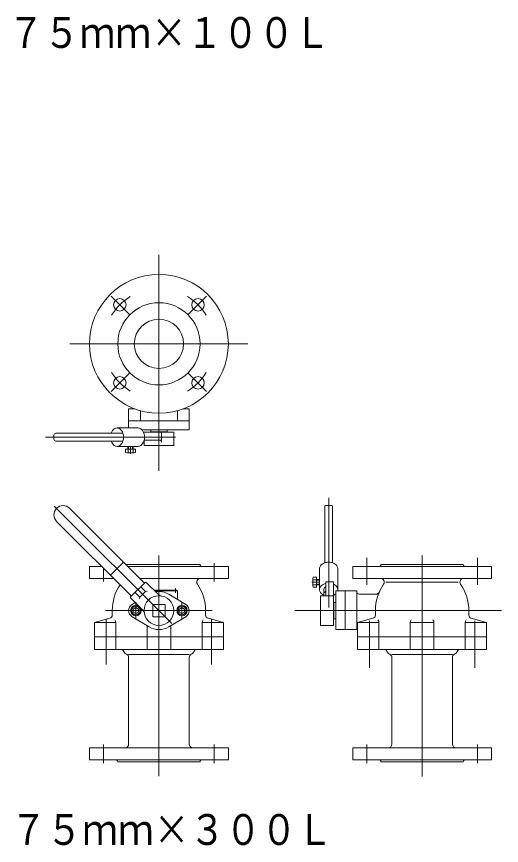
# Model space of a CAD drawing. Units: millimetres at full size, sheet at 1:20; details may follow other scales. Extents: x -5817 to 7940, y -3160 to 3160.
# Drawn here: x 2294 to 3031, y 639 to 1900 of the extents above; entities that cross this region are included whole.
import ezdxf
from ezdxf.enums import TextEntityAlignment as Align

# ---------------------------------------------------------------- set-up
doc = ezdxf.new("R2010")
doc.units = ezdxf.units.MM
doc.header["$LTSCALE"] = 20
doc.layers.add('0-7_TEMP01', color=3, linetype='Continuous', lineweight=18)
doc.layers.add('1-3_補修弁', color=7, linetype='Continuous', lineweight=9)
doc.styles.add('ＭＳ ゴシック', font='')
doc.styles.get('ＭＳ ゴシック').set_extended_font_data('MS Gothic')

msp = doc.modelspace()

# ---------------------------------------------------------------- linework, layer by layer
at = {"layer": '0-7_TEMP01'}
for p, q in [((2510.32, 1209.2), (2510.32, 1537.74)), ((2437.91, 1475), (2465.78, 1447.13)), ((2582.72, 1475), (2554.85, 1447.13)), ((2375.16, 1402.6), (2645.47, 1402.6)), ((2437.91, 1330.19), (2465.78, 1358.06)), ((2582.72, 1330.19), (2554.85, 1358.06)), ((2338.18, 1260.6), (2535.62, 1260.6)), ((2467.19, 1235.24), (2467.19, 1246.6)), ((2768.32, 1001.27), (2768.32, 1168.46)), ((2529.77, 977.26), (2351.22, 1155.81)), ((2510.32, 744.7), (2510.32, 1080.6)), ((2826.32, 1035.71), (2826.32, 1076.71)), ((2910.32, 1080.6), (2910.32, 744.21)), ((2994.32, 1076.71), (2994.32, 1035.71)), ((2426.32, 1060.91), (2426.32, 1040.71)), ((2594.32, 1068.71), (2594.32, 1040.71)), ((2742.96, 1039.85), (2754.32, 1039.85)), ((2475.32, 1009.71), (2475.32, 983.71)), ((2545.32, 983.71), (2545.32, 1009.71)), ((2591.32, 996.71), (2429.32, 996.71)), ((3030.82, 996.71), (2716.93, 996.71)), ((2430.32, 914.71), (2430.32, 983.71)), ((2590.32, 914.71), (2590.32, 983.71)), ((2830.32, 909.71), (2830.32, 981.01)), ((2990.32, 909.71), (2990.32, 981.01)), ((2426.32, 764.71), (2426.32, 792.71)), ((2594.32, 764.71), (2594.32, 792.71)), ((2826.32, 764.71), (2826.32, 792.71)), ((2994.32, 764.71), (2994.32, 792.71))]:
    msp.add_line(p, q, dxfattribs=at)
for start, end in [(121.226, 148.774), (31.226, 58.774), (211.226, 238.774), (301.226, 328.774)]:
    msp.add_arc((2510.32, 1402.6), 84, start, end, dxfattribs=at)
at = {"layer": '1-3_補修弁'}
for p, q in [((2473.86, 1303.6), (2464.32, 1303.6)), ((2464.32, 1303.6), (2464.32, 1274.6)), ((2482.32, 1300.88), (2482.32, 1285.6)), ((2538.32, 1300.88), (2538.32, 1285.6)), ((2556.32, 1303.6), (2546.77, 1303.6)), ((2556.32, 1271.6), (2556.32, 1303.6)), ((2478.5, 1274.6), (2446.68, 1274.6)), ((2556.32, 1285.6), (2464.32, 1285.6)), ((2350.66, 1263.6), (2350.66, 1257.6)), ((2353.66, 1266.6), (2455.62, 1266.6)), ((2484.62, 1271.6), (2556.32, 1271.6)), ((2486.86, 1268.09), (2532.82, 1268.09)), ((2497.82, 1268.6), (2522.82, 1268.6)), ((2514.38, 1268.09), (2514.38, 1256.1)), ((2522.82, 1268.6), (2522.32, 1268.09)), ((2522.82, 1268.6), (2522.82, 1271.6)), ((2532.82, 1268.09), (2532.82, 1248.1)), ((2353.66, 1254.59), (2455.62, 1254.59)), ((2487.82, 1248.1), (2487.82, 1255.88)), ((2511.38, 1256.1), (2487.87, 1256.1)), ((2446.68, 1246.6), (2478.5, 1246.6)), ((2459.68, 1242.09), (2474.69, 1242.09)), ((2459.68, 1237.19), (2459.68, 1242.09)), ((2461.57, 1236.6), (2472.8, 1236.6)), ((2463.18, 1246.6), (2463.18, 1242.09)), ((2463.43, 1237.17), (2463.43, 1242.09)), ((2464.19, 1242.09), (2464.19, 1246.6)), ((2470.19, 1242.09), (2470.19, 1246.6)), ((2470.93, 1237.17), (2470.93, 1242.09)), ((2471.18, 1242.09), (2471.18, 1246.6)), ((2474.69, 1242.09), (2474.69, 1237.19)), ((2532.82, 1248.1), (2487.82, 1248.1)), ((2488.39, 1038.43), (2374.56, 1152.28)), ((2762.32, 1155.38), (2762.32, 1069.29)), ((2773.32, 1156.38), (2763.32, 1156.38)), ((2774.32, 1155.38), (2774.32, 1069.29)), ((2468.6, 1018.63), (2354.76, 1132.48)), ((2404.82, 1063.71), (2423.52, 1063.71)), ((2404.82, 1063.71), (2404.82, 1045.71)), ((2455.16, 1068.84), (2438.2, 1051.87)), ((2572.82, 1066.71), (2460.12, 1066.71)), ((2463.12, 1063.71), (2615.82, 1063.71)), ((2615.82, 1063.71), (2615.82, 1045.71)), ((2754.32, 1028.53), (2754.32, 1060.35)), ((2782.32, 1028.53), (2782.32, 1060.35)), ((2804.82, 1063.71), (3015.82, 1063.71)), ((2804.82, 1045.71), (2804.82, 1063.71)), ((2847.82, 1066.71), (2972.82, 1066.71)), ((3015.82, 1063.71), (3015.82, 1045.71)), ((2744.91, 1047.35), (2749.82, 1047.35)), ((2749.82, 1047.35), (2749.82, 1032.34)), ((2404.82, 1045.71), (2441.52, 1045.71)), ((2467.36, 1017.39), (2489.64, 1039.67)), ((2481.12, 1045.71), (2615.82, 1045.71)), ((2491.05, 1039.67), (2509.11, 1021.61)), ((2744.32, 1045.47), (2744.32, 1034.22)), ((2744.9, 1043.6), (2749.82, 1043.6)), ((2744.9, 1036.1), (2749.82, 1036.1)), ((2754.32, 1043.85), (2749.82, 1043.85)), ((2749.82, 1042.85), (2754.32, 1042.85)), ((2749.82, 1036.84), (2754.32, 1036.84)), ((2749.82, 1035.84), (2754.32, 1035.84)), ((2775.82, 1040.38), (2763.82, 1040.38)), ((2763.82, 1019.21), (2763.82, 1040.38)), ((2775.82, 1040.38), (2775.82, 974.21)), ((3015.82, 1045.71), (2804.82, 1045.71)), ((2855.32, 1040.13), (2965.32, 1040.13)), ((2474.26, 1024.29), (2481.32, 1017.22)), ((2503.01, 1027.71), (2537.32, 1027.71)), ((2538.32, 1026.71), (2504.01, 1026.71)), ((2525.23, 1021.59), (2550.97, 1006.15)), ((2535.32, 1023.71), (2535.32, 1030.71)), ((2537.32, 1027.71), (2537.32, 1026.71)), ((2538.32, 1015.44), (2538.32, 1026.71)), ((2749.82, 1032.34), (2744.91, 1032.34)), ((2760.82, 1028.53), (2760.82, 1021.61)), ((2779.32, 1026.71), (2811.32, 1026.71)), ((2779.32, 1026.71), (2779.32, 967.71)), ((2793.32, 967.71), (2793.32, 1026.71)), ((2811.32, 967.71), (2811.32, 1026.71)), ((2814.32, 1021.71), (2840.49, 1021.71)), ((2467.36, 1015.98), (2485.42, 997.92)), ((2474.37, 1008.97), (2469.66, 1006.15)), ((2755.82, 1019.21), (2755.82, 974.21)), ((2775.82, 1019.21), (2755.82, 1019.21)), ((2776.32, 1009.21), (2776.32, 984.21)), ((2439.32, 989.78), (2439.32, 996.71)), ((2471.32, 994.41), (2471.32, 999.02)), ((2479.32, 999.02), (2479.32, 994.41)), ((2500.82, 987.21), (2500.82, 1006.21)), ((2500.82, 1006.21), (2519.82, 1006.21)), ((2519.82, 1006.21), (2519.82, 987.21)), ((2541.32, 994.41), (2541.32, 999.02)), ((2549.32, 999.02), (2549.32, 994.41)), ((2581.32, 989.78), (2581.32, 996.71)), ((2839.32, 989.78), (2839.32, 996.71)), ((2981.32, 989.78), (2981.32, 996.71)), ((2469.66, 987.28), (2495.4, 971.84)), ((2475.32, 992.09), (2471.32, 994.41)), ((2479.32, 994.41), (2475.32, 992.09)), ((2519.82, 987.21), (2500.82, 987.21)), ((2550.97, 987.28), (2525.23, 971.84)), ((2545.32, 992.09), (2541.32, 994.41)), ((2549.32, 994.41), (2545.32, 992.09)), ((2585.03, 984.96), (2608.32, 978.71)), ((2776.32, 984.21), (2775.82, 984.71)), ((2776.32, 984.21), (2779.32, 984.21)), ((2985.03, 984.96), (3008.32, 978.71)), ((2444.75, 978.71), (2412.32, 978.71)), ((2444.75, 978.71), (2444.75, 937.71)), ((2492.32, 937.71), (2492.32, 973.69)), ((2528.32, 937.71), (2528.32, 973.69)), ((2608.32, 978.71), (2575.89, 978.71)), ((2575.89, 978.71), (2575.89, 937.71)), ((2608.32, 978.71), (2608.32, 937.71)), ((2755.82, 974.21), (2775.82, 974.21)), ((2812.32, 978.71), (2812.32, 937.71)), ((2844.75, 978.71), (2844.75, 937.71)), ((2892.32, 978.71), (2928.32, 978.71)), ((2892.32, 937.71), (2892.32, 978.71)), ((2928.32, 937.71), (2928.32, 978.71)), ((2975.89, 978.71), (3008.32, 978.71)), ((2975.89, 978.71), (2975.89, 937.71)), ((3008.32, 937.71), (3008.32, 978.71)), ((2779.32, 967.71), (2812.32, 967.71)), ((2608.32, 956.71), (2412.32, 956.71)), ((2812.32, 956.71), (3008.32, 956.71)), ((2608.32, 937.71), (2412.32, 937.71)), ((3008.32, 937.71), (2812.32, 937.71)), ((2464.32, 929.71), (2556.32, 929.71)), ((2464.32, 793.71), (2464.32, 925.71)), ((2556.32, 793.71), (2556.32, 925.71)), ((2864.32, 929.71), (2956.32, 929.71)), ((2864.32, 793.71), (2864.32, 925.71)), ((2956.32, 793.71), (2956.32, 925.71)), ((2404.82, 787.71), (2615.82, 787.71)), ((2404.82, 769.71), (2404.82, 787.71)), ((2615.82, 787.71), (2615.82, 769.71)), ((2804.82, 787.71), (3015.82, 787.71)), ((2804.82, 769.71), (2804.82, 787.71)), ((3015.82, 787.71), (3015.82, 769.71)), ((2615.82, 769.71), (2404.82, 769.71)), ((3015.82, 769.71), (2804.82, 769.71)), ((2572.82, 766.71), (2447.82, 766.71)), ((2972.82, 766.71), (2847.82, 766.71))]:
    msp.add_line(p, q, dxfattribs=at)
for points in [[(2498.32, 1268.09), (2497.82, 1268.6), (2497.82, 1271.6)], [(2482.74, 1032.78), (2489.81, 1025.7), (2481.32, 1017.22)], [(2775.82, 1008.71), (2776.32, 1009.21), (2779.32, 1009.21)], [(2471.32, 999.02), (2475.32, 1001.33), (2479.32, 999.02)], [(2541.32, 999.02), (2545.32, 1001.33), (2549.32, 999.02)], [(2435.61, 984.96), (2412.32, 978.71), (2412.32, 937.71)], [(2835.61, 984.96), (2812.32, 978.71), (2844.75, 978.71)]]:
    msp.add_lwpolyline(points, dxfattribs=at)
for centre, radius in [((2510.32, 1402.6), 105.5), ((2450.92, 1461.99), 9.5), ((2510.32, 1402.6), 62.5), ((2569.72, 1461.99), 9.5), ((2510.32, 1402.6), 37.5), ((2450.92, 1343.2), 9.5), ((2569.72, 1343.2), 9.5), ((2510.32, 996.71), 22.5), ((2475.32, 996.71), 8), ((2475.32, 996.71), 6.5), ((2545.32, 996.71), 8), ((2545.32, 996.71), 6.5)]:
    msp.add_circle(centre, radius, dxfattribs=at)
for centre, radius, start, end in [((2446.77, 1266.95), 7.64, 90.69337, 126.22988), ((2446.59, 1266.95), 7.64, 53.77012, 89.30663), ((2478.41, 1266.95), 7.64, 53.77012, 89.30663), ((2353.66, 1263.6), 3, 90, 180), ((2438.54, 1266.46), 0.82, 151.32882, 170.65982), ((2451.93, 1261.96), 14.93, 145.13203, 160.85632), ((2448.63, 1264.28), 10.9, 125.84361, 145.25198), ((2444.72, 1264.28), 10.9, 34.74801, 54.15638), ((2441.43, 1261.96), 14.93, 19.1437, 34.86798), ((2437.68, 1260.66), 18.91, 359.81123, 19.14223), ((2476.55, 1264.28), 10.9, 34.74801, 54.15638), ((2473.25, 1261.96), 14.93, 19.1437, 34.86798), ((2469.5, 1260.66), 18.91, 359.81123, 19.14223), ((2353.66, 1257.6), 3, 180, 270), ((2447.18, 1257.7), 9.94, 198.21001, 199.80121), ((2451.93, 1259.23), 14.93, 199.14369, 214.86798), ((2448.63, 1256.91), 10.9, 214.74801, 234.15638), ((2444.72, 1256.91), 10.9, 305.84364, 325.252), ((2441.43, 1259.23), 14.93, 325.13201, 340.8563), ((2437.68, 1260.54), 18.91, 340.85777, 0.18877), ((2476.55, 1256.91), 10.9, 305.84364, 325.252), ((2473.25, 1259.23), 14.93, 325.13201, 340.8563), ((2469.5, 1260.54), 18.91, 340.85777, 0.18877), ((2511.38, 1253.1), 3, 0, 90), ((2446.77, 1254.24), 7.64, 233.77013, 269.30664), ((2446.59, 1254.24), 7.64, 270.69336, 306.22986), ((2461.57, 1239.88), 3.29, 234.992, 304.565), ((2467.19, 1249.01), 12.42, 252.412, 287.588), ((2472.8, 1239.88), 3.29, 235.435, 305.008), ((2478.41, 1254.24), 7.64, 270.69336, 306.22986), ((2364.66, 1142.38), 14, 45, 225), ((2763.32, 1155.38), 1, 90, 180), ((2773.32, 1155.38), 1, 0, 90), ((2453.75, 1070.25), 2, 315, 45), ((2575.82, 1066.71), 3, 180, 270), ((2761.97, 1060.26), 7.64, 143.77013, 179.30664), ((2764.63, 1058.4), 10.9, 124.74801, 144.15638), ((2766.95, 1055.11), 14.93, 109.14369, 124.86798), ((2768.25, 1051.35), 18.91, 89.81124, 109.14224), ((2768.38, 1051.35), 18.91, 70.85776, 90.18876), ((2769.68, 1055.11), 14.93, 55.13203, 70.85632), ((2772.01, 1058.4), 10.9, 35.84361, 55.25198), ((2774.67, 1060.26), 7.64, 0.69337, 36.22988), ((2844.82, 1066.71), 3, 270, 0), ((2975.82, 1066.71), 3, 180, 270), ((2436.78, 1053.28), 2, 225, 315), ((2747.6, 1045.47), 3.29, 144.992, 214.565), ((2510.32, 996.71), 71, 146.372, 180), ((2490.34, 1038.96), 1, 45, 135), ((2573.39, 1040.13), 5.58, 90, 214.542), ((2510.32, 996.71), 71, 0, 34.542), ((2756.73, 1039.85), 12.42, 162.412, 197.588), ((2747.6, 1034.22), 3.29, 145.435, 215.008), ((2764.63, 1026.58), 10.9, 124.74801, 144.15638), ((2766.95, 1023.28), 14.93, 109.14369, 124.86798), ((2765.74, 1028.16), 9.94, 101.14176, 111.74811), ((2772.1, 1027.53), 10.08, 52.6097, 68.33399), ((2772.01, 1026.58), 10.9, 35.84361, 55.25198), ((2910.32, 996.71), 71, 145.458, 180), ((2847.24, 1040.13), 5.58, 325.458, 90), ((2973.39, 1040.13), 5.58, 90, 214.542), ((2910.32, 996.71), 71, 0, 34.542), ((2491.22, 1024.29), 2, 45, 135), ((2510.32, 996.71), 29, 59.05, 99.719), ((2516.18, 1028.68), 10, 225, 259.606), ((2761.97, 1028.44), 7.64, 143.77013, 179.30664), ((2761.97, 1028.63), 7.64, 180.69336, 216.22986), ((2764.63, 1030.49), 10.9, 215.84364, 235.252), ((2765.25, 1030.71), 11.45, 233.33203, 249.05632), ((2764.91, 1028.48), 4.09, 143.77013, 179.30664), ((2764.91, 1021.56), 4.09, 143.77014, 179.30665), ((2764.91, 1021.66), 4.09, 180.69336, 216.22987), ((2766.34, 1027.49), 5.84, 124.74801, 144.15638), ((2766.34, 1020.57), 5.84, 124.74799, 144.15636), ((2766.26, 1027.9), 5.45, 116.55794, 126.4811), ((2766.26, 1020.98), 5.45, 116.55799, 126.48115), ((2770.01, 1033.22), 14.29, 293.98821, 305.06814), ((2776.2, 1025.19), 4.17, 298.82431, 318.23267), ((2774.67, 1028.44), 7.64, 0.69337, 36.22988), ((2775.22, 1028.54), 7.11, 345.10914, 359.9527), ((2814.32, 1024.71), 3, 180, 270), ((2840.49, 1026.71), 5, 270, 336.75), ((2468.07, 1016.69), 1, 135, 225), ((2482.74, 1015.81), 2, 135, 225), ((2541.32, 1015.44), 3, 180, 239.05), ((2761.69, 1019.28), 0.095, 205.74959, 225.15795), ((2475.32, 996.71), 11, 120.95, 239.05), ((2478.35, 990.85), 10, 10.394, 45), ((2545.32, 996.71), 11, 300.95, 59.05), ((2434.32, 989.78), 5, 285, 0), ((2586.32, 989.78), 5, 180, 255), ((2834.32, 989.78), 5, 285, 0), ((2986.32, 989.78), 5, 180, 255), ((2439.75, 978.71), 5, 0, 47.288), ((2510.32, 996.71), 29, 239.05, 300.95), ((2580.89, 978.71), 5, 132.712, 180), ((2839.75, 978.71), 5, 0, 47.288), ((2897.32, 978.71), 5, 132.712, 180), ((2923.32, 978.71), 5, 0, 47.288), ((2980.89, 978.71), 5, 132.712, 180), ((2452.32, 932.71), 5, 22.62, 90), ((2464.32, 937.71), 8, 202.62, 247.38), ((2556.32, 937.71), 8, 292.62, 337.38), ((2568.32, 932.71), 5, 90, 157.38), ((2852.32, 932.71), 5, 22.62, 90), ((2864.32, 937.71), 8, 202.62, 247.38), ((2956.32, 937.71), 8, 292.62, 337.38), ((2968.32, 932.71), 5, 90, 157.38), ((2459.32, 925.71), 5, 0, 67.38), ((2561.32, 925.71), 5, 112.62, 180), ((2859.32, 925.71), 5, 0, 67.38), ((2961.32, 925.71), 5, 112.62, 180), ((2458.32, 793.71), 6, 270, 0), ((2562.32, 793.71), 6, 180, 270), ((2858.32, 793.71), 6, 270, 0), ((2962.32, 793.71), 6, 180, 270), ((2444.82, 766.71), 3, 0, 90), ((2575.82, 766.71), 3, 90, 180), ((2844.82, 766.71), 3, 0, 90), ((2975.82, 766.71), 3, 90, 180)]:
    msp.add_arc(centre, radius, start, end, dxfattribs=at)

# ---------------------------------------------------------------- texts
at = {"layer": '1-3_補修弁', "style": 'ＭＳ ゴシック', "width": 0.85}
for s, p in [('７５ｍｍ×１００Ｌ', (2280.89, 1838.68)), ('７５ｍｍ×３００Ｌ', (2284.83, 626.08))]:
    msp.add_text(s, height=46.92, dxfattribs=at).set_placement(p, align=Align.BOTTOM_LEFT)

doc.saveas('drawing.dxf')
